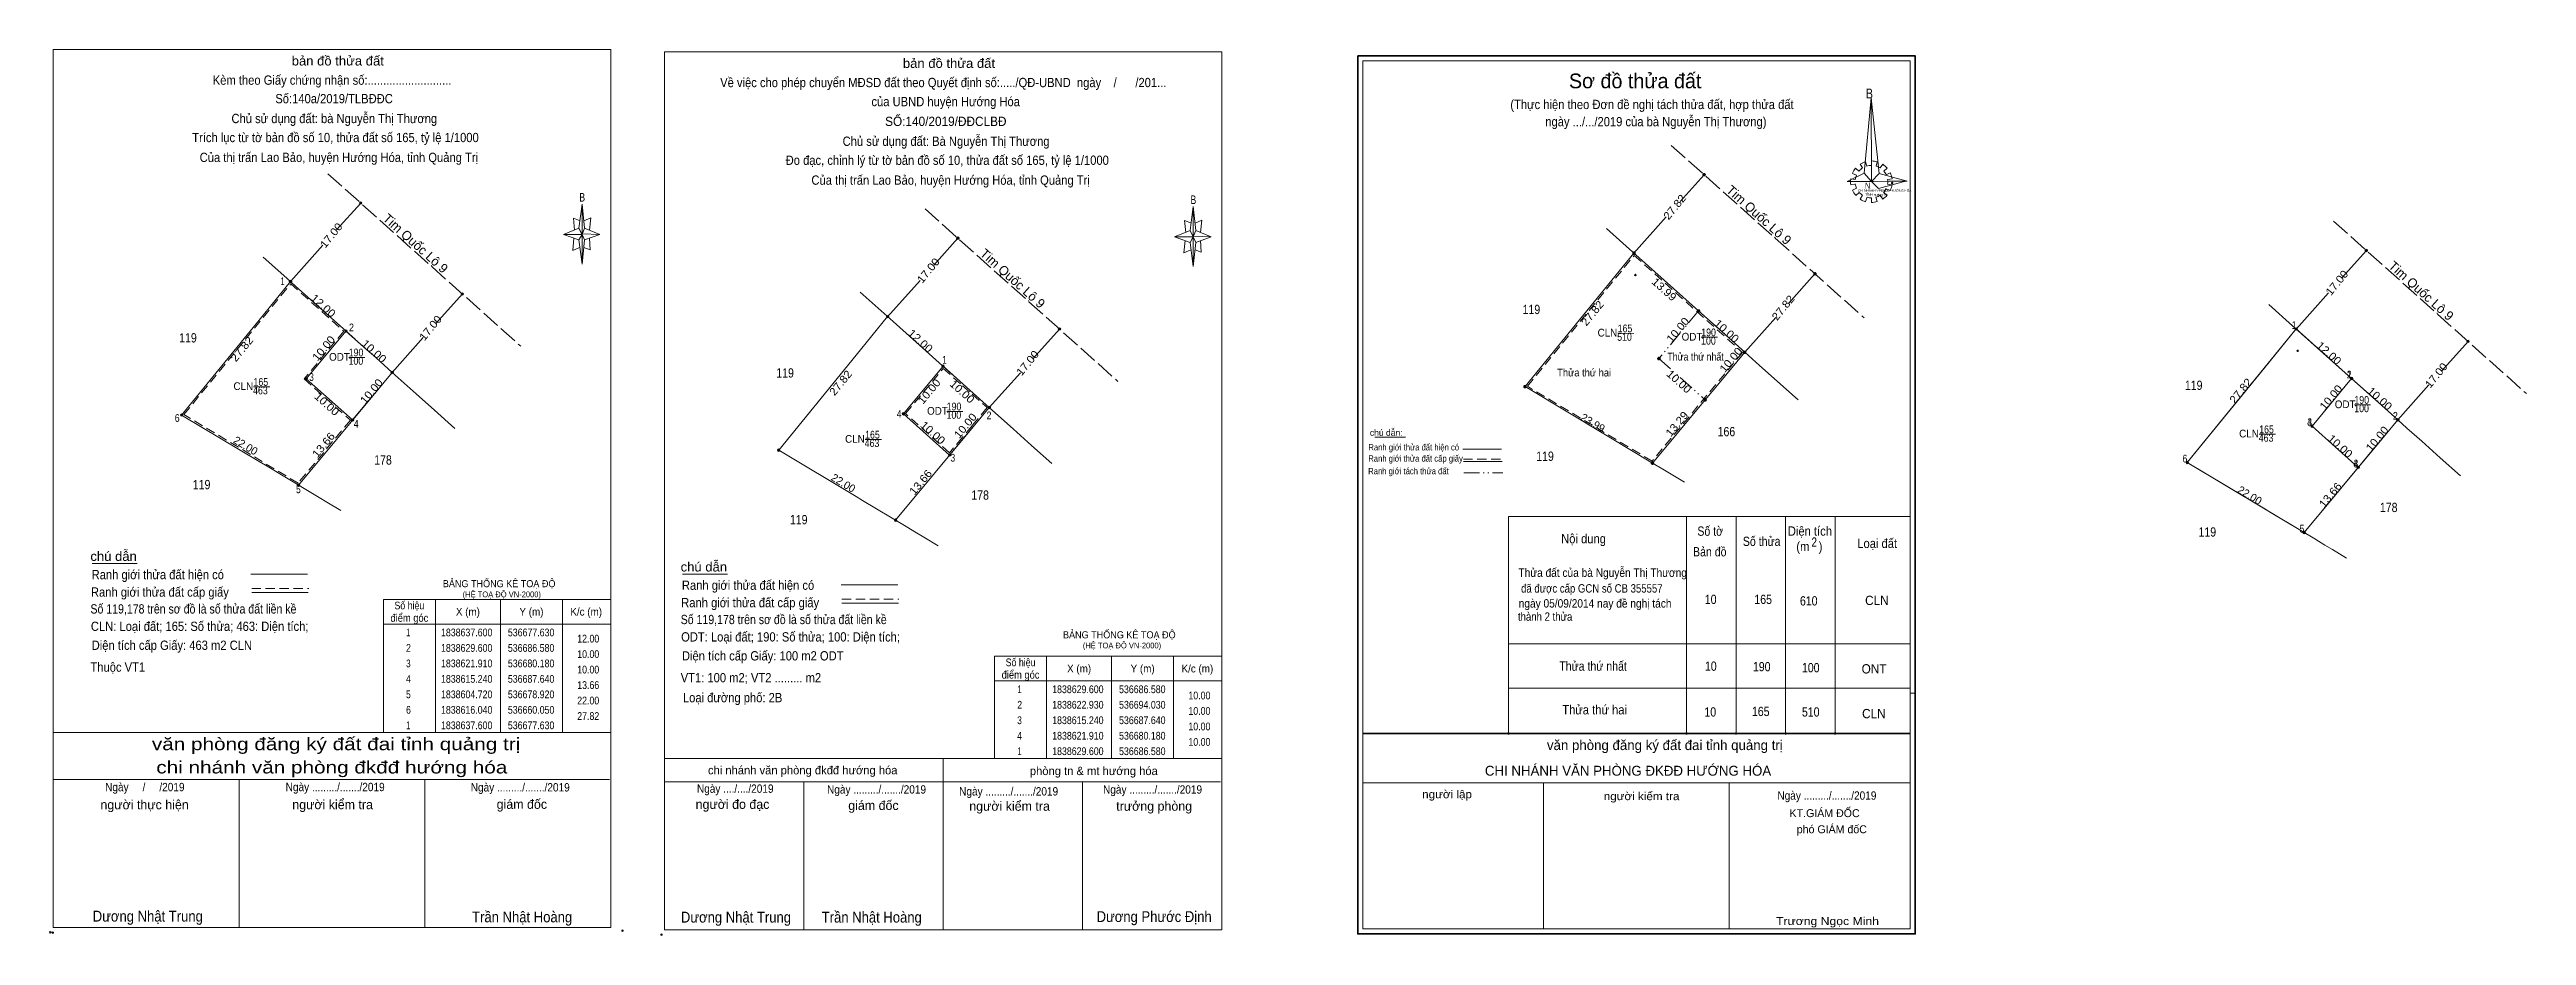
# Model space of a CAD drawing. Header units: metres. Extents: x 536315 to 536715, y 1838540 to 1838683.
import ezdxf
from ezdxf.enums import TextEntityAlignment as Align

# ---------------------------------------------------------------- set-up
doc = ezdxf.new("R2010")
doc.units = ezdxf.units.M
doc.header["$LTSCALE"] = 0.5
doc.header["$PDMODE"] = 32
doc.header["$PDSIZE"] = 0.25
for name, pattern in [('DASH_DOUBLE_DOT', [9.2, 5, -1.2, 0.3, -1.2, 0.3, -1.2]), ('LONG_DASHED', [7.5, 6, -1.5]), ('MEDIUM_DASHED', [4.5, 3, -1.5])]:
    doc.linetypes.add(name, pattern=pattern)
for name, color, linetype, lineweight in [('1', 7, 'Continuous', 13), ('17', 7, 'Continuous', 13), ('5', 7, 'Continuous', 13), ('6', 7, 'Continuous', 13), ('63', 7, 'Continuous', 13), ('7', 7, 'Continuous', 13)]:
    doc.layers.add(name, color=color, linetype=linetype, lineweight=lineweight)

msp = doc.modelspace()

# ---------------------------------------------------------------- hatches: boundary and pattern name
at = {"layer": '63'}
for points in [[(536582.24, 1838662.51, 1), (536581.84, 1838662.51, 1)], [(536365.36, 1838657.93, 1), (536364.96, 1838657.93, 1)], [(536461.76, 1838652.26, 1), (536461.36, 1838652.26, 1)], [(536570.91, 1838649.84, 1), (536570.51, 1838649.84, 1)], [(536689.16, 1838650.27, 1), (536688.76, 1838650.27, 1)], [(536354.03, 1838645.26, 1), (536353.63, 1838645.26, 1)], [(536600.13, 1838646.51, 1), (536599.73, 1838646.51, 1)], [(536381.77, 1838643.26, 1), (536381.37, 1838643.26, 1)], [(536362.98, 1838637.26, 1), (536362.58, 1838637.26, 1)], [(536450.43, 1838639.59, 1), (536450.03, 1838639.59, 1)], [(536478.17, 1838637.59, 1), (536477.77, 1838637.59, 1)], [(536581.34, 1838640.51, 1), (536580.94, 1838640.51, 1)], [(536677.83, 1838637.6, 1), (536677.43, 1838637.6, 1)], [(536588.79, 1838633.84, 1), (536588.39, 1838633.84, 1)], [(536705.57, 1838635.6, 1), (536705.17, 1838635.6, 1)], [(536356.58, 1838629.57, 1), (536356.18, 1838629.57, 1)], [(536370.43, 1838630.59, 1), (536370.03, 1838630.59, 1)], [(536459.38, 1838631.59, 1), (536458.98, 1838631.59, 1)], [(536574.94, 1838632.82, 1), (536574.54, 1838632.82, 1)], [(536686.78, 1838629.6, 1), (536686.38, 1838629.6, 1)], [(536553.33, 1838628.28, 1), (536552.93, 1838628.28, 1)], [(536582.4, 1838626.15, 1), (536582, 1838626.15, 1)], [(536336.45, 1838623.7, 1), (536336.05, 1838623.7, 1)], [(536364.04, 1838622.9, 1), (536363.64, 1838622.9, 1)], [(536452.98, 1838623.9, 1), (536452.58, 1838623.9, 1)], [(536466.83, 1838624.92, 1), (536466.43, 1838624.92, 1)], [(536680.38, 1838621.91, 1), (536679.98, 1838621.91, 1)], [(536694.23, 1838622.93, 1), (536693.83, 1838622.93, 1)], [(536432.85, 1838618.03, 1), (536432.45, 1838618.03, 1)], [(536460.44, 1838617.23, 1), (536460.04, 1838617.23, 1)], [(536573.9, 1838615.93, 1), (536573.5, 1838615.93, 1)], [(536660.25, 1838616.04, 1), (536659.85, 1838616.04, 1)], [(536687.84, 1838615.24, 1), (536687.44, 1838615.24, 1)], [(536355.32, 1838612.38, 1), (536354.92, 1838612.38, 1)], [(536451.72, 1838606.71, 1), (536451.32, 1838606.71, 1)], [(536679.12, 1838604.72, 1), (536678.72, 1838604.72, 1)]]:
    msp.add_hatch(color=256, dxfattribs=at).paths.add_polyline_path(points)

# ---------------------------------------------------------------- linework, layer by layer
at = {"layer": '1'}
for p, q in [((536605.7, 1838661.84), (536606.42, 1838661.73)), ((536606.64, 1838662.46), (536605.99, 1838662.73)), ((536606.47, 1838663.55), (536607.01, 1838663.07)), ((536607.62, 1838663.6), (536607.23, 1838664.19)), ((536608.12, 1838664.6), (536608.3, 1838663.89)), ((536608.69, 1838661.41), (536609.39, 1838661.41)), ((536609.04, 1838664.01), (536609.06, 1838664.74)), ((536610, 1838664.6), (536609.83, 1838663.87)), ((536610.48, 1838663.6), (536610.87, 1838664.19)), ((536611.59, 1838663.55), (536611.05, 1838663.1)), ((536611.44, 1838662.48), (536612.09, 1838662.8)), ((536612.4, 1838661.84), (536611.66, 1838661.73)), ((536606.42, 1838661), (536605.7, 1838660.89)), ((536605.99, 1838660), (536606.64, 1838660.32)), ((536607.08, 1838659.64), (536606.51, 1838659.18)), ((536607.23, 1838658.57), (536607.6, 1838659.2)), ((536608.34, 1838658.86), (536608.12, 1838658.16)), ((536609.04, 1838658.04), (536609.04, 1838658.75)), ((536609.76, 1838658.86), (536609.98, 1838658.18)), ((536610.87, 1838658.57), (536610.48, 1838659.18)), ((536611, 1838659.64), (536611.59, 1838659.2)), ((536612.12, 1838659.98), (536611.4, 1838660.25)), ((536611.66, 1838661), (536612.4, 1838660.89)), ((536366.1, 1838634.29), (536367.64, 1838632.91)), ((536367.64, 1838627.47), (536366.1, 1838625.62)), ((536462.5, 1838628.62), (536464.04, 1838627.24)), ((536689.9, 1838626.63), (536691.44, 1838625.25)), ((536464.04, 1838621.8), (536462.5, 1838619.95)), ((536691.44, 1838619.81), (536689.9, 1838617.96)), ((536550.46, 1838607.31), (536615.32, 1838607.31)), ((536550.46, 1838607.31), (536550.46, 1838572.26)), ((536579.2, 1838607.31), (536579.2, 1838572.26)), ((536587.2, 1838607.31), (536587.2, 1838572.26)), ((536595.2, 1838607.31), (536595.2, 1838572.26)), ((536603.2, 1838607.31), (536603.2, 1838572.26)), ((536550.46, 1838586.74), (536615.32, 1838586.74)), ((536550.46, 1838579.6), (536615.32, 1838579.6)), ((536615.32, 1838578.8), (536616.12, 1838578.8)), ((536526.11, 1838571.48), (536526.11, 1838539.89)), ((536526.92, 1838564.32), (536615.32, 1838564.32)), ((536556.11, 1838564.32), (536556.11, 1838540.7)), ((536586.11, 1838564.32), (536586.11, 1838540.7))]:
    msp.add_line(p, q, dxfattribs=at)
at = {"layer": '1', "lineweight": 35}
msp.add_line((536526.92, 1838572.26), (536615.32, 1838572.26), dxfattribs=at)
at = {"layer": '1'}
for points in [[(536526.11, 1838539.89), (536526.11, 1838681.69), (536616.11, 1838681.69), (536616.11, 1838539.89)], [(536526.11, 1838539.89), (536526.11, 1838681.69), (536616.11, 1838681.69), (536616.11, 1838539.89)], [(536609, 1838674.94), (536609.04, 1838661.43), (536607.86, 1838662.78)], [(536609, 1838674.94), (536609.04, 1838661.43), (536610.28, 1838662.69)], [(536605.11, 1838661.43), (536607.86, 1838662.78), (536609.04, 1838661.43)], [(536614.8, 1838661.48), (536609.04, 1838661.43), (536610.28, 1838662.69)], [(536614.76, 1838661.5), (536610.17, 1838660.27), (536609.04, 1838661.43)], [(536677.63, 1838637.6), (536686.58, 1838629.6), (536680.18, 1838621.91), (536687.64, 1838615.24), (536678.92, 1838604.72), (536660.05, 1838616.04)]]:
    msp.add_lwpolyline(points, close=True, dxfattribs=at)
at = {"layer": '1', "linetype": 'MEDIUM_DASHED'}
msp.add_lwpolyline([(536353.86, 1838644.9), (536362.43, 1838637.23), (536356.03, 1838629.54), (536363.49, 1838622.87), (536355.06, 1838612.7), (536336.63, 1838623.77)], close=True, dxfattribs=at)
at = {"layer": '1'}
for points in [[(536366.1, 1838625.62), (536363.84, 1838622.9), (536356.38, 1838629.57), (536362.78, 1838637.26), (536366.1, 1838634.29)], [(536584.46, 1838637.54), (536588.59, 1838633.84), (536584.46, 1838628.87)], [(536367.64, 1838632.91), (536370.23, 1838630.59), (536367.64, 1838627.47)], [(536367.64, 1838632.91), (536370.23, 1838630.59), (536367.64, 1838627.47)], [(536464.04, 1838621.8), (536460.24, 1838617.23), (536452.78, 1838623.9), (536459.18, 1838631.59), (536464.04, 1838627.24)], [(536689.9, 1838617.96), (536687.64, 1838615.24), (536680.18, 1838621.91), (536686.58, 1838629.6), (536689.9, 1838626.63)], [(536691.44, 1838619.81), (536687.64, 1838615.24), (536680.18, 1838621.91), (536686.58, 1838629.6), (536691.44, 1838625.25)], [(536464.04, 1838627.24), (536466.63, 1838624.92), (536464.04, 1838621.8)], [(536691.44, 1838625.25), (536694.03, 1838622.93), (536691.44, 1838619.81)], [(536691.44, 1838625.25), (536694.03, 1838622.93), (536691.44, 1838619.81)]]:
    msp.add_lwpolyline(points, dxfattribs=at)
at = {"layer": '1', "linetype": 'MEDIUM_DASHED'}
for points in [[(536462.31, 1838620.11), (536460.21, 1838617.59), (536453.13, 1838623.93), (536459.21, 1838631.23), (536462.33, 1838628.43)], [(536463.87, 1838627.05), (536466.28, 1838624.89), (536463.85, 1838621.96)]]:
    msp.add_lwpolyline(points, dxfattribs=at)
at = {"layer": '1'}
for centre, major_axis, start_param, end_param in [((536609.0514, 1838661.3876), (3.3649, 0), 3.00667928, 3.29139349), ((536609.0514, 1838661.3876), (3.3649, 0), 2.43958176, 2.72400246), ((536609.0514, 1838661.3876), (2.6372, 0), 2.72368549, 3.01515824), ((536609.0514, 1838661.3876), (2.6372, 0), 2.13373541, 2.44496261), ((536609.0514, 1838661.3876), (3.3649, 0), 1.84955988, 2.13900916), ((536609.0514, 1838661.3876), (2.6372, 0), 1.56985589, 1.85611068), ((536609.0514, 1838661.3876), (3.3649, 0), 1.27924208, 1.56332225), ((536609.0514, 1838661.3876), (2.6372, 0), 1.00270906, 1.2755622), ((536609.0514, 1838661.3876), (3.3649, 0), 0.71056237, 0.99687234), ((536609.0514, 1838661.3876), (2.6372, 0), 0.42678376, 0.70646463), ((536609.0514, 1838661.3876), (2.6372, 0), 6.13558388, 6.41618463), ((536609.0514, 1838661.3876), (3.3649, 0), 0.1390515, 0.43393316), ((536609.0514, 1838661.3876), (3.3649, 0), 3.56988637, 3.85691866), ((536609.0514, 1838661.3876), (2.6372, 0), 3.28229955, 3.56105054), ((536609.0514, 1838661.3876), (2.6372, 0), 3.86077574, 4.13258255), ((536609.0321, 1838661.3676), (3.3649, 0), 4.1470906, 4.43659307), ((536609.0514, 1838661.3876), (2.6372, 0), 4.43854677, 4.71314001), ((536609.0514, 1838661.3876), (3.3649, 0), 4.71301008, 4.99761054), ((536609.0514, 1838661.3876), (2.6372, 0), 4.99087134, 5.28933161), ((536609.0514, 1838661.3876), (3.3649, 0), 5.28561416, 5.56798705), ((536609.0514, 1838661.3876), (2.6372, 0), 5.56137327, 5.83951437), ((536609.0514, 1838661.3876), (3.3649, 0), 5.85230288, 6.13839648)]:
    msp.add_ellipse(centre, major_axis=major_axis, ratio=0.995001, start_param=start_param, end_param=end_param, dxfattribs=at)
for p in [(536612.4, 1838661.16), (536570.94, 1838646.3), (536677.86, 1838634.06), (536550.46, 1838572.26), (536579.2, 1838572.26), (536587.2, 1838572.26), (536595.2, 1838572.26), (536603.2, 1838572.26)]:
    msp.add_point(p, dxfattribs=at)
at = {"layer": '17', "linetype": 'LONG_DASHED'}
for p, q in [((536576.74, 1838667.25), (536607.88, 1838639.39)), ((536359.86, 1838662.67), (536391, 1838634.81)), ((536456.26, 1838657), (536487.4, 1838629.14)), ((536683.66, 1838655.01), (536714.8, 1838627.15))]:
    msp.add_line(p, q, dxfattribs=at)
at = {"layer": '17'}
for p, q in [((536553.13, 1838628.28), (536570.71, 1838649.84)), ((536354.7, 1838644.48), (536364.26, 1838635.93)), ((536362.78, 1838637.26), (536366.1, 1838634.29)), ((536451.1, 1838638.81), (536460.66, 1838630.26)), ((536581.14, 1838640.51), (536584.46, 1838637.54)), ((536584.46, 1838637.54), (536588.59, 1838633.84)), ((536366.1, 1838634.29), (536367.64, 1838632.91)), ((536588.59, 1838633.84), (536590.97, 1838631.71)), ((536678.5, 1838636.82), (536688.06, 1838628.27)), ((536367.64, 1838632.91), (536370.23, 1838630.59)), ((536371.71, 1838629.26), (536374.09, 1838627.13)), ((536459.18, 1838631.59), (536462.5, 1838628.62)), ((536590.97, 1838631.71), (536597.22, 1838626.13)), ((536686.58, 1838629.6), (536689.9, 1838626.63)), ((536374.09, 1838627.13), (536377.07, 1838624.47)), ((536464.04, 1838627.24), (536466.63, 1838624.92)), ((536566.66, 1838620.16), (536553.13, 1838628.28)), ((536689.9, 1838626.63), (536691.44, 1838625.25)), ((536691.44, 1838625.25), (536694.03, 1838622.93)), ((536348.75, 1838616.2), (536336.25, 1838623.7)), ((536377.07, 1838624.47), (536380.34, 1838621.55)), ((536468.11, 1838623.59), (536470.49, 1838621.46)), ((536470.49, 1838621.46), (536473.47, 1838618.8)), ((536695.51, 1838621.6), (536697.89, 1838619.47)), ((536445.15, 1838610.53), (536432.65, 1838618.03)), ((536473.47, 1838618.8), (536476.74, 1838615.88)), ((536528.88, 1838620.1), (536533.85, 1838620.1)), ((536573.7, 1838615.93), (536566.66, 1838620.16)), ((536697.89, 1838619.47), (536700.87, 1838616.81)), ((536349.78, 1838615.58), (536348.75, 1838616.2)), ((536672.55, 1838608.54), (536660.05, 1838616.04)), ((536700.87, 1838616.81), (536704.14, 1838613.89)), ((536446.18, 1838609.91), (536445.15, 1838610.53)), ((536673.58, 1838607.92), (536672.55, 1838608.54)), ((536321.82, 1838599.72), (536329.06, 1838599.72)), ((536417.11, 1838598.01), (536424.35, 1838598.01))]:
    msp.add_line(p, q, dxfattribs=at)
at = {"layer": '17', "linetype": 'MEDIUM_DASHED'}
msp.add_line((536462.33, 1838628.43), (536463.87, 1838627.05), dxfattribs=at)
at = {"layer": '17'}
for points in [[(536566.28, 1838653.8), (536571.58, 1838649.06), (536581.14, 1838640.51)], [(536336.25, 1838623.7), (536348.75, 1838639.03), (536353.83, 1838645.26)], [(536349.4, 1838649.22), (536353.25, 1838645.78), (536354.7, 1838644.48)], [(536445.8, 1838643.55), (536449.65, 1838640.11), (536451.1, 1838638.81)], [(536673.2, 1838641.56), (536677.05, 1838638.12), (536678.5, 1838636.82)], [(536432.65, 1838618.03), (536445.15, 1838633.36), (536450.23, 1838639.59)], [(536660.05, 1838616.04), (536672.55, 1838631.37), (536677.63, 1838637.6)], [(536370.23, 1838630.59), (536367.64, 1838627.47), (536355.12, 1838612.38)], [(536466.63, 1838624.92), (536464.04, 1838621.8), (536451.52, 1838606.71)], [(536694.03, 1838622.93), (536691.44, 1838619.81), (536678.92, 1838604.72)], [(536358.47, 1838610.36), (536356.82, 1838611.35), (536349.78, 1838615.58)], [(536578.85, 1838612.84), (536575.35, 1838614.94), (536573.7, 1838615.93)], [(536361.97, 1838608.26), (536359.67, 1838609.64), (536358.47, 1838610.36)], [(536454.87, 1838604.69), (536453.22, 1838605.68), (536446.18, 1838609.91)], [(536682.27, 1838602.7), (536680.62, 1838603.69), (536673.58, 1838607.92)], [(536458.37, 1838602.59), (536456.07, 1838603.97), (536454.87, 1838604.69)], [(536685.77, 1838600.6), (536683.47, 1838601.98), (536682.27, 1838602.7)]]:
    msp.add_lwpolyline(points, dxfattribs=at)
at = {"layer": '5'}
for p, q in [((536400.39, 1838653.87), (536400.89, 1838657.77)), ((536499.06, 1838653.49), (536499.56, 1838657.39)), ((536401.29, 1838653.87), (536403.79, 1838652.87)), ((536499.96, 1838653.49), (536502.46, 1838652.49)), ((536400.39, 1838651.97), (536397.89, 1838652.87)), ((536401.29, 1838651.97), (536400.89, 1838648.07)), ((536402.19, 1838650.37), (536401.19, 1838650.77)), ((536402.09, 1838652.27), (536402.19, 1838650.37)), ((536499.06, 1838651.59), (536496.56, 1838652.49)), ((536499.96, 1838651.59), (536499.56, 1838647.69)), ((536500.86, 1838649.99), (536499.86, 1838650.39)), ((536500.76, 1838651.89), (536500.86, 1838649.99)), ((536315.52, 1838572.43), (536405.52, 1838572.43)), ((536315.52, 1838564.83), (536405.32, 1838564.83)), ((536315.52, 1838564.83), (536405.32, 1838564.83)), ((536315.52, 1838564.83), (536405.32, 1838564.83)), ((536345.52, 1838540.93), (536345.52, 1838564.83)), ((536375.52, 1838540.93), (536375.52, 1838564.83))]:
    msp.add_line(p, q, dxfattribs=at)
for points in [[(536315.52, 1838682.73), (536405.52, 1838682.73), (536405.52, 1838540.93), (536315.52, 1838540.93)], [(536414.19, 1838682.35), (536504.19, 1838682.35), (536504.19, 1838540.55), (536414.19, 1838540.55)], [(536615.32, 1838572.26), (536615.32, 1838540.7), (536526.92, 1838540.7), (536526.92, 1838680.9), (536615.32, 1838680.9)], [(536400.89, 1838657.77), (536401.29, 1838653.87), (536400.89, 1838652.87)], [(536499.56, 1838657.39), (536499.96, 1838653.49), (536499.56, 1838652.49)], [(536400.89, 1838652.87), (536397.89, 1838652.87), (536400.39, 1838653.87), (536401.29, 1838651.97), (536403.79, 1838652.87), (536400.89, 1838652.97)], [(536499.56, 1838652.49), (536496.56, 1838652.49), (536499.06, 1838653.49), (536499.96, 1838651.59), (536502.46, 1838652.49), (536499.56, 1838652.59)], [(536400.89, 1838652.87), (536400.89, 1838648.07), (536400.39, 1838651.97)], [(536499.56, 1838652.49), (536499.56, 1838647.69), (536499.06, 1838651.59)]]:
    msp.add_lwpolyline(points, close=True, dxfattribs=at)
at = {"layer": '5', "lineweight": 35}
msp.add_lwpolyline([(536526.12, 1838681.7), (536616.12, 1838681.7), (536616.12, 1838539.9), (536526.12, 1838539.9)], close=True, dxfattribs=at)
at = {"layer": '5'}
for points in [[(536400.89, 1838652.87), (536400.39, 1838653.87), (536397.89, 1838652.87)], [(536400.59, 1838655.07), (536399.49, 1838655.47), (536399.69, 1838653.57)], [(536401.19, 1838655.07), (536402.29, 1838655.57), (536402.09, 1838653.57)], [(536499.56, 1838652.49), (536499.06, 1838653.49), (536496.56, 1838652.49)], [(536499.26, 1838654.69), (536498.16, 1838655.09), (536498.36, 1838653.19)], [(536499.86, 1838654.69), (536500.96, 1838655.19), (536500.76, 1838653.19)], [(536399.59, 1838652.27), (536399.39, 1838650.27), (536400.49, 1838650.77)], [(536400.89, 1838652.87), (536401.29, 1838651.97), (536403.79, 1838652.87)], [(536498.26, 1838651.89), (536498.06, 1838649.89), (536499.16, 1838650.39)], [(536499.56, 1838652.49), (536499.96, 1838651.59), (536502.46, 1838652.49)], [(536405.52, 1838540.93), (536315.52, 1838540.93), (536315.52, 1838564.83)]]:
    msp.add_lwpolyline(points, dxfattribs=at)
for p in [(536315.05, 1838540.16), (536315.45, 1838540.09)]:
    msp.add_point(p, dxfattribs=at)
at = {"layer": '6'}
for p, q in [((536543.07, 1838618.18), (536549.34, 1838618.18)), ((536543.17, 1838616.17), (536549.43, 1838616.17)), ((536347.42, 1838597.98), (536356.56, 1838597.98)), ((536347.56, 1838595.05), (536356.7, 1838595.05)), ((536442.71, 1838596.27), (536451.85, 1838596.27)), ((536442.85, 1838593.34), (536451.99, 1838593.34))]:
    msp.add_line(p, q, dxfattribs=at)
at = {"layer": '6', "linetype": 'MEDIUM_DASHED'}
for p, q in [((536543.17, 1838616.59), (536549.48, 1838616.59)), ((536347.56, 1838595.67), (536356.76, 1838595.67)), ((536442.85, 1838593.96), (536452.05, 1838593.96))]:
    msp.add_line(p, q, dxfattribs=at)
at = {"layer": '6'}
msp.add_point((536407.42, 1838540.43), dxfattribs=at)
at = {"layer": '63'}
for p, q in [((536582.04, 1838662.51), (536578.15, 1838658.17)), ((536365.16, 1838657.93), (536361.27, 1838653.59)), ((536575.94, 1838655.69), (536570.71, 1838649.84)), ((536461.56, 1838652.26), (536457.67, 1838647.92)), ((536688.96, 1838650.27), (536685.07, 1838645.93)), ((536599.93, 1838646.51), (536595.64, 1838641.72)), ((536381.57, 1838643.26), (536377.28, 1838638.47)), ((536477.97, 1838637.59), (536473.68, 1838632.8)), ((536593.62, 1838639.46), (536588.59, 1838633.84)), ((536375.26, 1838636.21), (536370.23, 1838630.59)), ((536568.1, 1838636.9), (536570.72, 1838636.89)), ((536581.58, 1838636.26), (536584.2, 1838636.26)), ((536705.37, 1838635.6), (536701.08, 1838630.81)), ((536363.22, 1838633.01), (536365.84, 1838633.01)), ((536370.23, 1838630.59), (536371.71, 1838629.26)), ((536471.66, 1838630.54), (536466.63, 1838624.92)), ((536366.1, 1838625.62), (536363.84, 1838622.9)), ((536582.2, 1838626.15), (536573.7, 1838615.93)), ((536687.02, 1838625.35), (536689.64, 1838625.35)), ((536699.06, 1838628.55), (536694.03, 1838622.93)), ((536459.76, 1838624.29), (536462.38, 1838624.29)), ((536466.63, 1838624.92), (536464.04, 1838621.8)), ((536466.63, 1838624.92), (536468.11, 1838623.59)), ((536694.03, 1838622.93), (536695.51, 1838621.6)), ((536462.5, 1838619.95), (536460.24, 1838617.23)), ((536689.9, 1838617.96), (536687.64, 1838615.24)), ((536377.22, 1838593.93), (536377.22, 1838572.43)), ((536387.72, 1838593.93), (536387.72, 1838572.43)), ((536397.72, 1838593.93), (536397.72, 1838572.43)), ((536368.82, 1838589.93), (536405.52, 1838589.93)), ((536475.89, 1838584.75), (536475.89, 1838568.25)), ((536486.39, 1838584.75), (536486.39, 1838568.25)), ((536496.39, 1838584.75), (536496.39, 1838568.25)), ((536467.49, 1838580.75), (536504.19, 1838580.75))]:
    msp.add_line(p, q, dxfattribs=at)
at = {"layer": '63', "linetype": 'MEDIUM_DASHED'}
msp.add_line((536463.85, 1838621.96), (536462.31, 1838620.11), dxfattribs=at)
at = {"layer": '63', "linetype": 'DASH_DOUBLE_DOT'}
msp.add_line((536543.26, 1838614.36), (536549.56, 1838614.36), dxfattribs=at)
at = {"layer": '63'}
for points in [[(536359.06, 1838651.11), (536354.29, 1838645.78), (536353.83, 1838645.26)], [(536455.46, 1838645.44), (536450.69, 1838640.11), (536450.23, 1838639.59)], [(536682.86, 1838643.45), (536678.09, 1838638.12), (536677.63, 1838637.6)], [(536362.78, 1838637.26), (536356.38, 1838629.57), (536363.84, 1838622.9)], [(536588.59, 1838633.84), (536584.46, 1838628.87), (536582.2, 1838626.15)], [(536370.23, 1838630.59), (536367.64, 1838627.47), (536366.1, 1838625.62)], [(536459.18, 1838631.59), (536452.78, 1838623.9), (536460.24, 1838617.23)], [(536686.58, 1838629.6), (536680.18, 1838621.91), (536687.64, 1838615.24)], [(536347.87, 1838628.26), (536348.75, 1838628.26), (536350.49, 1838628.25)], [(536694.03, 1838622.93), (536691.44, 1838619.81), (536689.9, 1838617.96)], [(536446.61, 1838619.74), (536447.49, 1838619.74), (536449.23, 1838619.73)], [(536671.67, 1838620.6), (536672.55, 1838620.6), (536674.29, 1838620.59)]]:
    msp.add_lwpolyline(points, dxfattribs=at)
at = {"layer": '63', "linetype": 'MEDIUM_DASHED'}
msp.add_lwpolyline([(536570.74, 1838649.48), (536588.24, 1838633.81), (536573.64, 1838616.25), (536553.51, 1838628.35)], close=True, dxfattribs=at)
at = {"layer": '63', "linetype": 'DASH_DOUBLE_DOT'}
msp.add_lwpolyline([(536581.14, 1838640.51), (536574.74, 1838632.82), (536582.2, 1838626.15)], dxfattribs=at)
at = {"layer": '63'}
for points in [[(536368.82, 1838593.93), (536405.52, 1838593.93), (536405.52, 1838572.43), (536368.82, 1838572.43)], [(536467.49, 1838584.75), (536504.19, 1838584.75), (536504.19, 1838568.25), (536467.49, 1838568.25)]]:
    msp.add_lwpolyline(points, close=True, dxfattribs=at)
at = {"layer": '63', "linetype": 'MEDIUM_DASHED'}
for centre in [(536582.04, 1838662.51), (536570.71, 1838649.84), (536599.93, 1838646.51), (536581.14, 1838640.51), (536588.59, 1838633.84), (536574.74, 1838632.82), (536553.13, 1838628.28), (536582.2, 1838626.15), (536573.7, 1838615.93)]:
    msp.add_circle(centre, 0.2, dxfattribs=at)
at = {"layer": '63'}
for centre in [(536365.16, 1838657.93), (536461.56, 1838652.26), (536688.96, 1838650.27), (536353.83, 1838645.26), (536381.57, 1838643.26), (536362.78, 1838637.26), (536450.23, 1838639.59), (536477.97, 1838637.59), (536677.63, 1838637.6), (536705.37, 1838635.6), (536356.38, 1838629.57), (536370.23, 1838630.59), (536459.18, 1838631.59), (536686.58, 1838629.6), (536336.25, 1838623.7), (536363.84, 1838622.9), (536452.78, 1838623.9), (536466.63, 1838624.92), (536680.18, 1838621.91), (536694.03, 1838622.93), (536432.65, 1838618.03), (536460.24, 1838617.23), (536660.05, 1838616.04), (536687.64, 1838615.24), (536355.12, 1838612.38), (536451.52, 1838606.71), (536678.92, 1838604.72)]:
    msp.add_circle(centre, 0.2, dxfattribs=at)
at = {"layer": '7'}
for p, q in [((536414.19, 1838568.25), (536504.19, 1838568.25)), ((536414.19, 1838568.25), (536504.19, 1838568.25)), ((536414.19, 1838568.25), (536504.19, 1838568.25)), ((536459.19, 1838540.55), (536459.19, 1838568.25)), ((536414.19, 1838564.45), (536503.99, 1838564.45)), ((536436.69, 1838540.55), (536436.69, 1838564.45)), ((536481.69, 1838540.55), (536481.69, 1838564.45)), ((536504.19, 1838540.55), (536414.19, 1838540.55))]:
    msp.add_line(p, q, dxfattribs=at)
msp.add_point((536413.72, 1838539.77), dxfattribs=at)

# ---------------------------------------------------------------- texts
at = {"layer": '1'}
msp.add_text('Sơ đồ thửa đất', height=2.38, dxfattribs=at).set_placement((536570.91, 1838676.47), align=Align.CENTER)
for s, height, width, p in [('B', 1.585, 0.8, (536608.16, 1838674.83)), ('N', 0.9904, 0.9, (536608, 1838660.26)), ('CHI NHÁNH VPĐKĐĐ-HƯỚNG HÓA', 0.3749, 0.95, (536606.85, 1838659.76)), ('TỈNH quảng trị', 0.375, 1.05, (536608.06, 1838659.11)), ('BẢNG THỐNG KÊ TOẠ ĐỘ ', 1.15, 0.95, (536378.42, 1838595.89)), ('(HỆ TOẠ ĐỘ VN-2000)', 0.93, 0.9, (536381.62, 1838594.27)), ('BẢNG THỐNG KÊ TOẠ ĐỘ ', 1.15, 0.95, (536478.54, 1838587.63)), ('(HỆ TOẠ ĐỘ VN-2000)', 0.93, 0.9, (536481.74, 1838586.01))]:
    msp.add_text(s, height=height, dxfattribs=dict(at, width=width)).set_placement(p)
for s, height, width, p in [('119', 1.5, 0.85, (536554.155, 1838640)), ('CLN', 1.25, 0.95, (536566.435, 1838636.38)), ('165', 1.25, 0.85, (536569.265, 1838637.06)), ('190', 1.25, 0.85, (536582.76, 1838636.42)), ('119', 1.5, 0.85, (536337.275, 1838635.42)), ('ODT', 1.25, 0.95, (536361.73, 1838632.47)), ('190', 1.25, 0.85, (536364.4, 1838633.17)), ('510', 1.25, 0.85, (536569.19, 1838635.69)), ('Thửa thứ nhất', 1.25, 0.85, (536580.655, 1838632.5)), ('ODT', 1.25, 0.95, (536580.09, 1838635.72)), ('100', 1.25, 0.85, (536582.74, 1838635.07)), ('165', 1.25, 0.85, (536349.035, 1838628.42)), ('100', 1.25, 0.85, (536364.38, 1838631.82)), ('119', 1.5, 0.85, (536433.675, 1838629.75)), ('Thửa thứ hai', 1.25, 0.9, (536562.675, 1838629.93)), ('119', 1.5, 0.85, (536661.075, 1838627.76)), ('CLN', 1.25, 0.95, (536346.205, 1838627.74)), ('463', 1.25, 0.85, (536348.965, 1838627.05)), ('190', 1.25, 0.85, (536460.94, 1838624.45)), ('ODT', 1.25, 0.95, (536685.53, 1838624.81)), ('100', 1.25, 0.85, (536688.18, 1838624.16)), ('190', 1.25, 0.85, (536688.2, 1838625.51)), ('ODT', 1.25, 0.95, (536458.27, 1838623.75)), ('100', 1.25, 0.85, (536460.92, 1838623.1)), ('166', 1.5, 0.85, (536585.64, 1838620.27)), ('CLN', 1.25, 0.95, (536670.005, 1838620.08)), ('165', 1.25, 0.85, (536672.835, 1838620.76)), ('CLN', 1.25, 0.95, (536444.945, 1838619.22)), ('463', 1.25, 0.85, (536447.705, 1838618.53)), ('165', 1.25, 0.85, (536447.775, 1838619.9)), ('119', 1.5, 0.85, (536556.355, 1838616.3)), ('463', 1.25, 0.85, (536672.765, 1838619.39)), ('178', 1.5, 0.85, (536368.76, 1838615.69)), ('119', 1.5, 0.85, (536339.475, 1838611.72)), ('178', 1.5, 0.85, (536465.16, 1838610.02)), ('178', 1.5, 0.85, (536692.56, 1838608.03)), ('119', 1.5, 0.85, (536435.875, 1838606.05)), ('119', 1.5, 0.85, (536663.275, 1838604.06))]:
    msp.add_text(s, height=height, dxfattribs=dict(at, width=width)).set_placement(p, align=Align.CENTER)
for s, height, p in [('văn phòng đăng ký đất đai tỉnh quảng trị', 1.6, (536594.73, 1838569.59)), ('CHI NHÁNH VĂN PHÒNG ĐKĐĐ HƯỚNG HÓA', 1.6, (536592.87, 1838565.45)), ('KT.GIÁM ĐỐC', 1.28, (536607.15, 1838558.76)), ('phó GIÁM đốC', 1.28, (536608.32, 1838556.16))]:
    msp.add_text(s, height=height, dxfattribs=at).set_placement(p, align=Align.RIGHT)
for s, width, p in [('người lập', 1.1, (536544.56, 1838561.81)), ('người kiểm tra', 1.1, (536578.06, 1838561.5)), ('Trương Ngọc Minh', 1.15, (536610.27, 1838541.33))]:
    msp.add_text(s, height=1.28, dxfattribs=dict(at, width=width)).set_placement(p, align=Align.RIGHT)
at = {"layer": '5'}
for s, height, width, p in [('bản đồ thửa đất', 1.5, 1.05, (536361.46, 1838680.15)), ('bản đồ thửa đất', 1.5, 1.05, (536460.13, 1838679.76)), ('Kèm theo Giấy chứng nhận số:...........................', 1.5, 0.9, (536360.54, 1838677.04)), ('Về việc cho phép chuyển MĐSD đất theo Quyết định số:...../QĐ-UBND  ngày    /      /201...', 1.5, 0.9, (536459.215, 1838676.65)), ('Số:140a/2019/TLBĐĐC', 1.5, 0.9, (536360.86, 1838674.05)), ('của UBND huyện Hướng Hóa', 1.5, 0.9, (536459.6, 1838673.57)), ('Trích lục từ tờ bản đồ số 10, thửa đất số 165, tỷ lệ 1/1000 ', 1.5, 0.9, (536361.34, 1838667.77)), ('Chủ sử dụng đất: bà Nguyễn Thị Thương', 1.5, 0.9, (536360.9, 1838670.84)), ('SỐ:140/2019/ĐĐCLBĐ', 1.5, 0.95, (536459.62, 1838670.38)), ('Của thị trấn Lao Bảo, huyện Hướng Hóa, tỉnh Quảng Trị', 1.5, 0.9, (536361.635, 1838664.56)), ('Đo đạc, chỉnh lý từ tờ bản đồ số 10, thửa đất số 165, tỷ lệ 1/1000 ', 1.5, 0.9, (536460.105, 1838664.1)), ('Chủ sử dụng đất: Bà Nguyễn Thị Thương', 1.5, 0.9, (536459.66, 1838667.17)), ('Của thị trấn Lao Bảo, huyện Hướng Hóa, tỉnh Quảng Trị', 1.5, 0.9, (536460.395, 1838660.89)), ('B', 1.378, 0.75, (536400.92, 1838658.17)), ('B', 1.378, 0.75, (536499.59, 1838657.78)), ('văn phòng đăng ký đất đai tỉnh quảng trị', 2, 1.25, (536361.185, 1838569.57)), ('chi nhánh văn phòng đkđđ hướng hóa', 2, 1.25, (536360.495, 1838565.81)), ('Ngày     /     /2019', 1.35, 0.9, (536330.31, 1838562.94)), ('Ngày ........./......./2019', 1.35, 0.9, (536361.035, 1838562.95)), ('Ngày ........./......./2019', 1.35, 0.9, (536390.915, 1838562.9)), ('Dương Nhật Trung', 1.75, 0.9, (536330.79, 1838541.89)), ('Trần Nhật Hoàng', 1.75, 0.9, (536391.225, 1838541.76))]:
    msp.add_text(s, height=height, dxfattribs=dict(at, width=width)).set_placement(p, align=Align.CENTER)
for s, p in [('người thực hiện', (536330.27, 1838560.02)), ('người kiểm tra', (536360.625, 1838560.04)), ('giám đốc', (536391.175, 1838560.1))]:
    msp.add_text(s, height=1.5, dxfattribs=at).set_placement(p, align=Align.CENTER)
at = {"layer": '6'}
msp.add_text('chú dẫn:', height=1.029, dxfattribs=at).set_placement((536528.08, 1838620.34))
for s, height, width, p in [('Ranh giới thửa đất cấp giấy', 1.029, 0.9, (536527.82, 1838616.17)), ('Ranh giới thửa đất hiện có ', 1.029, 0.9, (536527.83, 1838617.98)), ('Ranh giới tách thửa đất', 1.029, 0.9, (536527.81, 1838614.13)), ('Số tờ', 1.5, 0.85, (536580.95, 1838604.2)), ('Diện tích', 1.5, 0.9, (536595.56, 1838604.21)), ('chú dẫn', 1.5, 1.05, (536321.52, 1838600.14)), ('Nội dung', 1.5, 0.9, (536558.96, 1838602.98)), ('Bản đồ', 1.5, 0.85, (536580.25, 1838600.87)), ('Số thửa', 1.5, 0.85, (536588.3, 1838602.55)), ('(m   )', 1.5, 0.9, (536596.93, 1838601.72)), ('2', 1.5, 0.8, (536599.37, 1838602.43)), ('Loại đất', 1.5, 0.9, (536606.77, 1838602.22)), ('Ranh giới thửa đất hiện có ', 1.5, 0.9, (536321.72, 1838597.18)), ('chú dẫn', 1.5, 1.05, (536416.81, 1838598.43)), ('Thửa đất của bà Nguyễn Thị Thương', 1.36, 0.9, (536552.07, 1838597.56)), ('Số 119,178 trên sơ đồ là số thửa đất liền kề', 1.5, 0.85, (536321.53, 1838591.64)), ('Ranh giới thửa đất cấp giấy', 1.5, 0.9, (536321.61, 1838594.36)), ('Ranh giới thửa đất cấp giấy', 1.5, 0.9, (536416.9, 1838592.65)), ('Ranh giới thửa đất hiện có ', 1.5, 0.9, (536417.01, 1838595.47)), ('ngày 05/09/2014 nay đề nghị tách', 1.36, 0.9, (536552.11, 1838592.6)), (' đã được cấp GCN số CB 355557', 1.36, 0.85, (536552.06, 1838595.02)), ('10', 1.5, 0.85, (536582.15, 1838593.18)), ('165', 1.5, 0.85, (536590.15, 1838593.18)), ('610', 1.5, 0.85, (536597.51, 1838592.94)), ('CLN', 1.5, 0.95, (536608.03, 1838593.01)), ('CLN: Loại đất; 165: Số thửa; 463: Diện tích;', 1.5, 0.9, (536321.6, 1838588.83)), ('Số 119,178 trên sơ đồ là số thửa đất liền kề', 1.5, 0.85, (536416.82, 1838589.93)), (' thành 2 thửa', 1.36, 0.85, (536551.56, 1838590.47)), ('Diện tích cấp Giấy: 463 m2 CLN', 1.5, 0.9, (536321.73, 1838585.77)), ('ODT: Loại đất; 190: Số thửa; 100: Diện tích;', 1.5, 0.9, (536416.89, 1838587.12)), ('Diện tích cấp Giấy: 100 m2 ODT', 1.5, 0.9, (536417.02, 1838584.06)), ('Thuộc VT1', 1.5, 0.9, (536321.53, 1838582.24)), ('VT1: 100 m2; VT2 ......... m2', 1.5, 0.9, (536416.82, 1838580.53)), ('Thửa thứ nhất', 1.5, 0.85, (536558.66, 1838582.4)), ('10', 1.5, 0.85, (536582.17, 1838582.39)), ('190', 1.5, 0.85, (536589.92, 1838582.31)), ('100', 1.5, 0.85, (536597.83, 1838582.15)), ('ONT', 1.5, 0.95, (536607.47, 1838581.96)), ('Loại đường phố: 2B', 1.5, 0.9, (536417.18, 1838577.31)), ('Thửa thứ hai', 1.5, 0.9, (536559.14, 1838575.35)), ('10', 1.5, 0.85, (536582.09, 1838575)), ('165', 1.5, 0.85, (536589.76, 1838575.08)), ('510', 1.5, 0.85, (536597.83, 1838575)), ('CLN', 1.5, 0.95, (536607.54, 1838574.73))]:
    msp.add_text(s, height=height, dxfattribs=dict(at, width=width)).set_placement(p)
at = {"layer": '6', "width": 0.9}
msp.add_text('Ngày ........./......./2019', height=1.35, dxfattribs=at).set_placement((536601.865, 1838561.57), align=Align.CENTER)
at = {"layer": '63', "width": 1.1}
for s, rotation, p in [('27.82', 50.806, (536577.7678, 1838656.9)), ('17.00', 50.806, (536360.8778, 1838652.31)), ('17.00', 50.806, (536457.2778, 1838646.64)), ('13.99', 318.186, (536575.1733, 1838643.5227)), ('17.00', 50.806, (536684.6818, 1838644.655)), ('12.00', 318.208, (536358.7085, 1838640.8892)), ('27.82', 50.806, (536564.4878, 1838639.75)), ('27.82', 50.806, (536595.2778, 1838640.63)), ('17.00', 50.806, (536376.9078, 1838637.37)), ('12.00', 318.208, (536455.1085, 1838635.2192)), ('10.00', 50.231, (536578.2699, 1838637.0502)), ('10.00', 318.162, (536585.2681, 1838636.807)), ('27.82', 50.806, (536346.4678, 1838633.96)), ('10.00', 50.231, (536359.6599, 1838634.0802)), ('10.00', 318.162, (536366.9081, 1838633.547)), ('17.00', 50.806, (536473.3078, 1838631.7)), ('10.00', 50.275, (536586.8421, 1838632.2156)), ('12.00', 318.208, (536682.5085, 1838633.2292)), ('10.00', 50.275, (536367.3721, 1838627.1356)), ('27.82', 50.806, (536443.1178, 1838628.5)), ('10.00', 50.231, (536457.4099, 1838627.1102)), ('10.00', 318.2, (536577.5584, 1838628.6388)), ('27.82', 50.806, (536669.1637, 1838627.215)), ('17.00', 50.806, (536700.7118, 1838629.715)), ('10.00', 318.2, (536359.2784, 1838624.9988)), ('10.00', 318.162, (536461.8481, 1838627.017)), ('10.00', 50.231, (536683.7141, 1838626.1552)), ('10.00', 318.162, (536690.7081, 1838625.887)), ('10.00', 318.2, (536457.1184, 1838620.3788)), ('10.00', 50.275, (536463.2521, 1838621.5756)), ('13.29', 50.25, (536578.1349, 1838621.8554)), ('10.00', 50.275, (536691.172, 1838619.4756)), ('13.66', 50.345, (536359.6347, 1838618.4712)), ('10.00', 318.2, (536684.3184, 1838618.2088)), ('13.66', 50.345, (536456.0347, 1838612.4412)), ('13.66', 50.345, (536683.6088, 1838610.3862))]:
    msp.add_text(s, height=1.25, rotation=rotation, dxfattribs=at).set_placement(p, align=Align.CENTER)
at = {"layer": '63'}
for s, height, rotation, p in [('Tim Quốc Lộ 9', 1.5, 318.186, (536590.39, 1838655.4452)), ('Tim Quốc Lộ 9', 1.5, 318.186, (536373.51, 1838650.8652)), ('Tim Quốc Lộ 9', 1.5, 318.186, (536469.91, 1838645.1952)), ('Tim Quốc Lộ 9', 1.5, 318.186, (536697.31, 1838643.2052)), ('23.99', 1.25, 329.02, (536563.7533, 1838621.9053)), ('22.00', 1.25, 329.041, (536346.2585, 1838618.2131)), ('22.00', 1.25, 329.041, (536442.7585, 1838612.1831)), ('22.00', 1.25, 329.041, (536669.8085, 1838610.1931))]:
    msp.add_text(s, height=height, rotation=rotation, dxfattribs=at).set_placement(p, align=Align.CENTER)
for s, width, p in [(' 1', 0.75, (536352.91, 1838644.69)), (' 2', 0.85, (536364.06, 1838637.22)), (' 1', 0.75, (536677.63, 1838637.6)), (' 3', 0.8, (536357.59, 1838629.21)), (' 1', 0.75, (536459.75, 1838631.98)), (' 2', 0.85, (536686.58, 1838629.6)), (' 1', 0.75, (536686.58, 1838629.6)), (' 6', 0.85, (536335.93, 1838622.59)), (' 4', 0.85, (536364.83, 1838621.66)), (' 4', 0.85, (536452.48, 1838623.25)), (' 2', 0.85, (536466.99, 1838623.01)), (' 4', 0.85, (536680.18, 1838621.91)), (' 3', 0.8, (536680.18, 1838621.91)), (' 2', 0.85, (536694.03, 1838622.93)), (' 3', 0.8, (536461.13, 1838616.18)), (' 6', 0.85, (536660.05, 1838616.04)), (' 4', 0.85, (536687.64, 1838615.24)), (' 3', 0.8, (536687.64, 1838615.24)), (' 5', 0.8, (536355.47, 1838611.07)), (' 5', 0.8, (536678.92, 1838604.72)), ('12.00', 0.85, (536403.67, 1838586.96)), ('10.00', 0.85, (536403.67, 1838584.46)), ('10.00', 0.85, (536403.67, 1838581.96)), ('22.00', 0.85, (536403.67, 1838576.96)), ('13.66', 0.85, (536403.67, 1838579.46)), ('10.00', 0.85, (536502.34, 1838577.78)), ('27.82', 0.85, (536403.67, 1838574.46)), ('10.00', 0.85, (536502.34, 1838575.28)), ('10.00', 0.85, (536502.34, 1838572.78)), ('10.00', 0.85, (536502.34, 1838570.28))]:
    msp.add_text(s, height=1.25, dxfattribs=dict(at, width=width)).set_placement(p, align=Align.RIGHT)
for s, width, p in [('Số hiệu', 0.85, (536373.02, 1838592.31)), ('điểm góc', 0.9, (536373.02, 1838590.31)), ('X (m)', 0.95, (536382.47, 1838591.31)), ('Y (m)', 0.95, (536392.725, 1838591.31)), ('K/c (m)', 0.95, (536401.565, 1838591.31)), (' 2', 0.85, (536372.675, 1838585.46)), (' 1', 0.75, (536372.67, 1838587.96)), ('1838637.600', 0.85, (536382.27, 1838587.96)), ('1838629.600', 0.85, (536382.27, 1838585.46)), ('536677.630', 0.85, (536392.67, 1838587.96)), ('536686.580', 0.85, (536392.67, 1838585.46)), (' 4', 0.85, (536372.67, 1838580.46)), (' 3', 0.8, (536372.665, 1838582.96)), ('1838621.910', 0.85, (536382.27, 1838582.96)), ('1838615.240', 0.85, (536382.27, 1838580.46)), ('536680.180', 0.85, (536392.67, 1838582.96)), ('536687.640', 0.85, (536392.67, 1838580.46)), ('điểm góc', 0.9, (536471.69, 1838581.13)), ('Số hiệu', 0.85, (536471.69, 1838583.13)), ('X (m)', 0.95, (536481.14, 1838582.13)), ('Y (m)', 0.95, (536491.395, 1838582.13)), ('K/c (m)', 0.95, (536500.235, 1838582.13)), (' 5', 0.8, (536372.675, 1838577.96)), ('1838604.720', 0.85, (536382.27, 1838577.96)), ('536678.920', 0.85, (536392.67, 1838577.96)), (' 2', 0.85, (536471.345, 1838576.28)), (' 1', 0.75, (536471.34, 1838578.78)), ('1838629.600', 0.85, (536480.94, 1838578.78)), ('1838622.930', 0.85, (536480.94, 1838576.28)), ('536686.580', 0.85, (536491.34, 1838578.78)), ('536694.030', 0.85, (536491.34, 1838576.28)), (' 6', 0.85, (536372.675, 1838575.46)), (' 1', 0.75, (536372.67, 1838572.96)), ('1838616.040', 0.85, (536382.27, 1838575.46)), ('1838637.600', 0.85, (536382.27, 1838572.96)), ('536660.050', 0.85, (536392.67, 1838575.46)), ('536677.630', 0.85, (536392.67, 1838572.96)), (' 3', 0.8, (536471.335, 1838573.78)), ('1838615.240', 0.85, (536480.94, 1838573.78)), ('536687.640', 0.85, (536491.34, 1838573.78)), (' 4', 0.85, (536471.34, 1838571.28)), (' 1', 0.75, (536471.34, 1838568.78)), ('1838621.910', 0.85, (536480.94, 1838571.28)), ('1838629.600', 0.85, (536480.94, 1838568.78)), ('536680.180', 0.85, (536491.34, 1838571.28)), ('536686.580', 0.85, (536491.34, 1838568.78))]:
    msp.add_text(s, height=1.25, dxfattribs=dict(at, width=width)).set_placement(p, align=Align.CENTER)
at = {"layer": '7', "width": 0.9}
for s, height, p in [('(Thực hiện theo Đơn đề nghị tách thửa đất, hợp thửa đất ', 1.5, (536573.875, 1838673.11)), ('ngày .../.../2019 của bà Nguyễn Thị Thương)', 1.5, (536574.255, 1838670.33)), ('Ngày ..../..../2019', 1.35, (536425.625, 1838562.69)), ('Ngày ........./......./2019', 1.35, (536448.435, 1838562.56)), ('Ngày ........./......./2019', 1.35, (536469.765, 1838562.25)), ('Ngày ........./......./2019', 1.35, (536492.995, 1838562.55)), ('Dương Nhật Trung', 1.75, (536425.74, 1838541.73)), ('Trần Nhật Hoàng', 1.75, (536447.665, 1838541.73)), ('Dương Phước Định', 1.75, (536493.255, 1838541.82))]:
    msp.add_text(s, height=height, dxfattribs=at).set_placement(p, align=Align.CENTER)
at = {"layer": '7'}
for s, height, p in [('chi nhánh văn phòng đkđđ hướng hóa', 1.35, (536436.52, 1838565.67)), ('phòng tn & mt hướng hóa', 1.35, (536483.515, 1838565.55)), ('người đo đạc', 1.5, (536425.185, 1838560.09)), ('giám đốc', 1.5, (536447.935, 1838559.91)), ('người kiểm tra', 1.5, (536469.915, 1838559.79)), ('trưởng phòng', 1.5, (536493.255, 1838559.79))]:
    msp.add_text(s, height=height, dxfattribs=at).set_placement(p, align=Align.CENTER)

doc.saveas('drawing.dxf')
